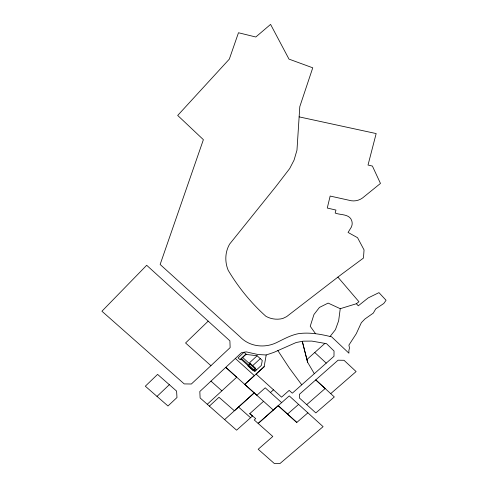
<?xml version="1.0" encoding="UTF-8"?>
<svg xmlns="http://www.w3.org/2000/svg" width="488" height="488" viewBox="0 0 488 488"><rect width="100%" height="100%" fill="white"/><g stroke="black" fill="none" stroke-linecap="round" stroke-linejoin="round"><path stroke-width="0.73" d="M337.891 277.117L358.942 301.736L356.411 303.725L340.246 308.69L338.654 320.75L335.421 329.699L330.065 336.476C319.622 333.993 309.026 332.145 298.296 333.7C290.39 335.262 283.4 339.325 276.22 342.783C264.209 348.432 249.289 346.596 240.011 336.787L160.137 264.472L203.386 139.684L177.693 115.436L229.317 59.133L238.48 32.751L255.804 37.003L270.584 24.4L288.988 59.109L312.753 67.808L299.797 106.658L296.966 150.2L294.069 160.094L289.683 168.567L275.799 186.636L229.641 244.079C224.999 252.089 224.687 261.751 228.164 270.254C238.339 287.341 251.149 303.109 265.96 316.34A21.667 20.234 9.3 0 0 282.79 318.487L286.615 316.639L341.502 274.341L363.456 258.067L364.048 249.911L357.551 237.693L348.072 232.441L351.427 226.981L352.037 224.98A9.235 8.863 -9.1 0 0 351.75 220.814C349.591 213.707 340.594 215.251 335.171 213.049L335.951 210.066L327.271 208.034L330.15 196.054L351.305 200.757C355.233 201.349 359.333 200.312 362.535 197.969L380.475 183.433L372.405 166.06L368.025 165.036L376.169 133.566L299.132 116.87M264.13 366.738L266.204 354.971L273.805 352.409L296.155 342.509L303.176 341.167L311.765 341.088L326.545 343.668L334.036 351.012L333.987 356.264L292.294 393.194L289.183 390.382L281.576 397.14L256.09 374.076L264.13 366.738L244.75 384.404L273.28 410.048M208.205 321.147L185.568 342.979L210.914 365.683L230.141 347.615L229.897 340.85L146.681 265.283L101.925 311.228L184.214 383.904L191.363 384.013L210.914 365.683M157.008 396.409L169.324 384.696L176.589 391.101L176.979 397.531L167.976 405.979L145.314 386.203L157.587 374.394L169.324 384.696M266.204 354.971L257.993 354.526L246.214 351.879L241.523 352.69L199.818 391.51L200.117 397.952L236.589 430.19L252.528 415.977L249.746 413.653L263.557 401.307M257.115 355.77L245.647 354.355L240.712 358.936L254.644 371.551L261.385 365.384L262.251 360.449L257.115 355.77L249.527 362.767L255.694 368.355L253.174 370.66L247.898 365.89L250.411 363.572M207.278 404.265L236.717 377.2L225.773 367.354L256.865 395.298L265.222 387.82L281.649 402.637M252.699 365.64L260.287 358.662M209.358 406.12L218.99 397.262L234.392 410.786L254.199 392.907L224.62 419.601M244.75 384.404L254.358 375.638L235.344 358.454M314.327 373.692L307.586 362.218L306.897 359.54L324.923 343.381M270.431 392.547L273.481 389.82M307.879 412.836L289.25 395.902L258.152 423.444L272.798 436.479L258.195 449.253L274.28 463.466L279.899 463.6L323.099 426.652L307.879 412.836L296.796 422.462L278.203 405.68L258.152 423.444L254.236 419.942L255.724 418.625L249.746 413.653M278.203 405.68L287.517 414.105L298.589 404.393M306.726 404.631L325.16 388.527L315.76 379.89L334.317 396.945L315.834 412.921L299.412 397.988L299.418 394.31L338.062 360.205L344.022 360.296L356.106 371.569L330.712 393.645M330.065 336.476L331.486 336.714L348.914 353.202L348.889 350.488L349.475 347.962L348.908 345.095L356.27 333.737L361.352 322.672L364.981 318.951L373.277 313.125L375.748 308.88L383.788 303.481L386.075 300.272L378.962 292.635L368.172 297.93L358.284 305.805L356.411 303.725M340.246 308.69L328.131 303.091L319.439 307.44L313.961 314.51L310.228 326.265L315.522 333.67M210.975 381.128L221.887 390.839M238.559 407.035L250.551 417.722M287.517 414.105L296.796 422.462M242.542 357.362L256.42 369.928M241.371 358.448L255.248 371.002M314.772 352.507L326.234 363.127M301.755 384.825L289.317 368.013L277.825 350.53M306.897 359.54L302.292 341.338L307.586 362.218M244.079 352.251L238.046 357.863L240.169 359.784L246.208 354.178L244.079 352.251"/></g></svg>
